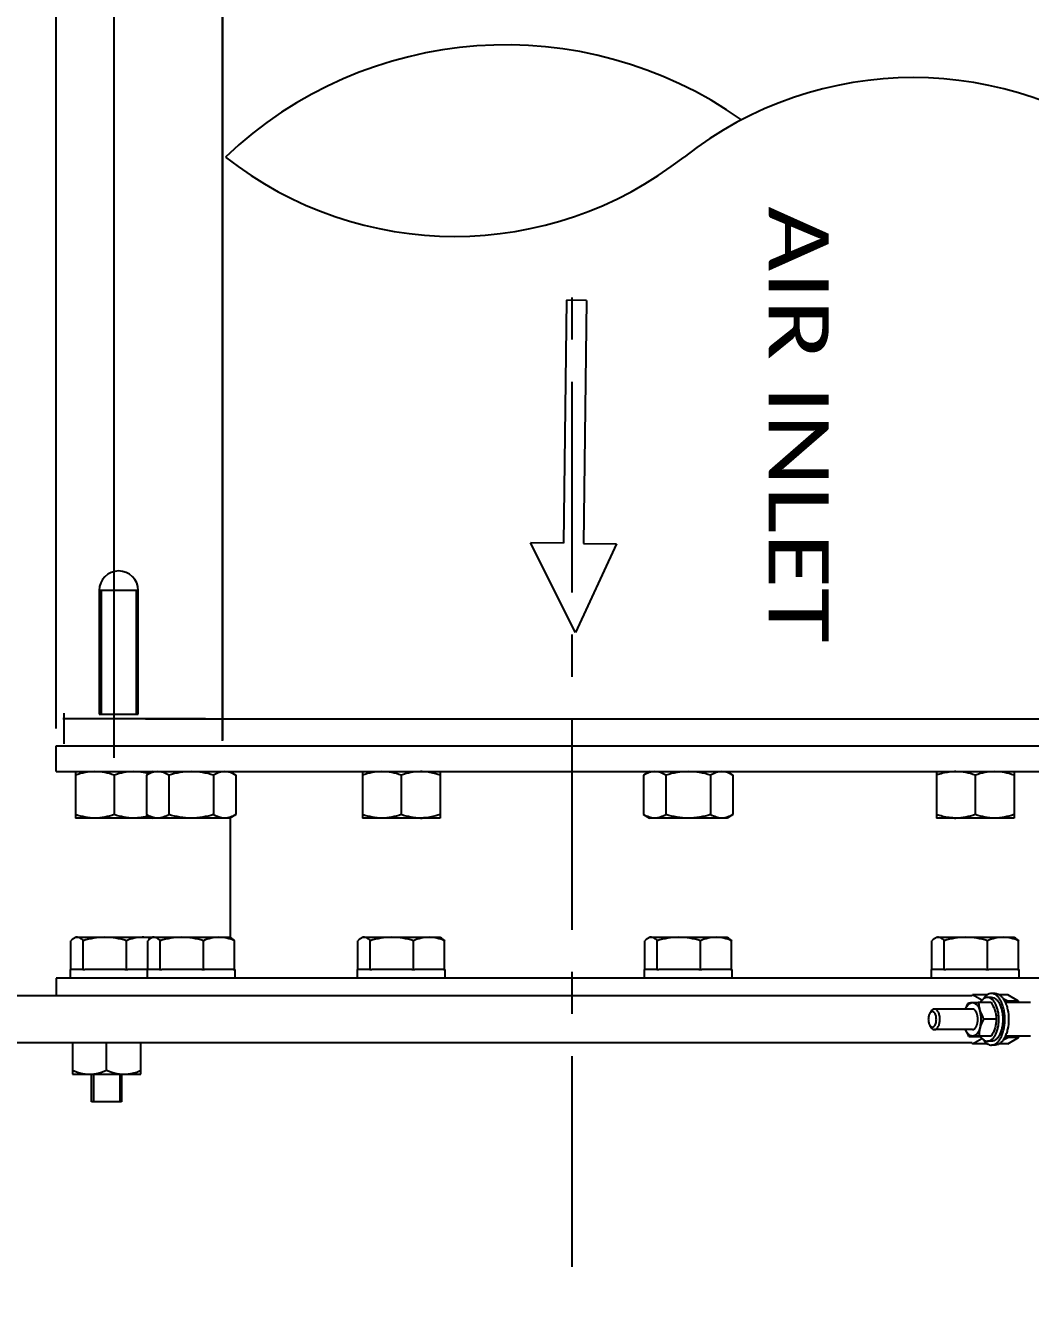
# Model space of a CAD drawing. Header units: millimetres. Extents: x 0 to 7169, y -1866 to 3918.
# Drawn here: x 525.2 to 914.8, y 1967.8 to 2461.6 of the extents above; entities that cross this region are included whole.
import ezdxf
from ezdxf.enums import TextEntityAlignment as Align

# ---------------------------------------------------------------- set-up
doc = ezdxf.new("R2010")
doc.units = ezdxf.units.MM
doc.header["$LTSCALE"] = 217.8
doc.header["$PDMODE"] = 3
doc.header["$PDSIZE"] = 8
doc.linetypes.add('CENTER', pattern=[0.6, 0.375, -0.075, 0.075, -0.075])
doc.layers.get('0').update_dxf_attribs({"linetype": 'CONTINUOUS'})
doc.layers.get('Defpoints').update_dxf_attribs({"linetype": 'CONTINUOUS'})
doc.layers.add('00_BUW_DATUM', color=7, linetype='CONTINUOUS')
doc.layers.add('02___PRT_ALL_AXES', color=7, linetype='CONTINUOUS')
doc.styles.get("Standard").update_dxf_attribs({"font": 'calibri.ttf'})
doc.dimstyles.new('DIMSTYLE_2', dxfattribs={"dimtxt": 33.333333, "dimasz": 23.333333, "dimexe": 1.5, "dimexo": 1, "dimgap": 1.25, "dimtad": 1, "dimdsep": 46, "dimtxsty": 'Standard', "dimblk": '_FILLED', "dimblk1": '_FILLED', "dimblk2": '_FILLED', "dimcen": 0.09, "dimazin": 2, "dimtp": 0.01, "dimtm": 0.01, "dimtfac": 1, "dimtofl": 0, "dimtmove": 0, "dimatfit": 3, "dimldrblk": '_FILLED', "dimfxl": 1, "dimtolj": 1, "dimarcsym": 0})
doc.dimstyles.new('DIMSTYLE_3', dxfattribs={"dimtxt": 33.333333, "dimasz": 23.333333, "dimexe": 1.5, "dimexo": 1, "dimgap": 1.25, "dimtad": 1, "dimdec": 0, "dimdsep": 46, "dimtxsty": 'Standard', "dimblk": '_FILLED', "dimblk1": '_FILLED', "dimblk2": '_FILLED', "dimcen": 0.09, "dimazin": 2, "dimtp": 0.01, "dimtm": 0.01, "dimtfac": 1, "dimtdec": 0, "dimtofl": 0, "dimtmove": 0, "dimatfit": 3, "dimldrblk": '_FILLED', "dimfxl": 1, "dimtolj": 1, "dimarcsym": 0})

# ---------------------------------------------------------------- blocks, each defined once
blk = doc.blocks.new('_FILLED')
at = {"color": 0, "linetype": 'ByBlock'}
blk.add_solid([(0, 0), (-1, 0.214), (-1, -0.214)], dxfattribs=at)
blk = doc.blocks.new('*D194')
at = {"color": 0, "linetype": 'Continuous', "lineweight": -2}
for p, q in [((738.4, 2182.37), (1086.03, 2182.37)), ((1084.53, 2159.04), (1084.53, 2104.58)), ((1084.51, 2081.24), (1083.03, 2081.24))]:
    blk.add_line(p, q, dxfattribs=at)
at = {"layer": 'Defpoints', "color": 0}
for p in [(737.4, 2182.37), (1084.53, 2081.24), (1085.51, 2081.24)]:
    blk.add_point(p, dxfattribs=at)
at = {"color": 0, "linetype": 'ByBlock', "lineweight": -2, "xscale": 23.3333333333, "yscale": 23.3333333333, "zscale": 23.3333333333}
for p, rotation in [((1084.53, 2182.37), 90), ((1084.53, 2081.24), 270)]:
    blk.add_blockref('_FILLED', p, dxfattribs=dict(at, rotation=rotation))
at = {"color": 0, "insert": (1038.83, 2095.07), "char_height": 33.3333, "attachment_point": 1, "rotation": 90, "line_spacing_factor": 0.9}
blk.add_mtext('\\A1;\\A1;100', dxfattribs=at)
blk = doc.blocks.new('*D200')
at = {"color": 0, "linetype": 'Continuous', "lineweight": -2}
for p, q in [((559.61, 2177.7), (559.61, 2587.14)), ((981.28, 2585.64), (582.95, 2585.64)), ((1004.61, 2179.04), (1004.61, 2587.14))]:
    blk.add_line(p, q, dxfattribs=at)
at = {"layer": 'Defpoints', "color": 0}
for p in [(559.61, 2585.64), (1004.61, 2178.04), (559.61, 2176.7)]:
    blk.add_point(p, dxfattribs=at)
at = {"color": 0, "linetype": 'ByBlock', "lineweight": -2, "xscale": 23.3333333333, "yscale": 23.3333333333, "zscale": 23.3333333333, "rotation": 180}
blk.add_blockref('_FILLED', (559.61, 2585.64), dxfattribs=at)
at = {"color": 0, "linetype": 'ByBlock', "lineweight": -2, "xscale": 23.3333333333, "yscale": 23.3333333333, "zscale": 23.3333333333}
blk.add_blockref('_FILLED', (1004.61, 2585.64), dxfattribs=at)
at = {"color": 0, "insert": (799.96, 2631.34), "char_height": 33.333, "attachment_point": 2, "line_spacing_factor": 0.9}
blk.add_mtext('\\A1;%%c445', dxfattribs=at)
blk = doc.blocks.new('*D202')
at = {"color": 0, "linetype": 'Continuous', "lineweight": -2}
for p, q in [((537.11, 2189.04), (537.11, 2676.05)), ((1003.78, 2674.55), (560.45, 2674.55)), ((1027.11, 2189.04), (1027.11, 2676.05))]:
    blk.add_line(p, q, dxfattribs=at)
at = {"layer": 'Defpoints', "color": 0}
for p in [(537.11, 2674.55), (537.11, 2188.04), (1027.11, 2188.04)]:
    blk.add_point(p, dxfattribs=at)
at = {"color": 0, "linetype": 'ByBlock', "lineweight": -2, "xscale": 23.3333333333, "yscale": 23.3333333333, "zscale": 23.3333333333, "rotation": 180}
blk.add_blockref('_FILLED', (537.11, 2674.55), dxfattribs=at)
at = {"color": 0, "linetype": 'ByBlock', "lineweight": -2, "xscale": 23.3333333333, "yscale": 23.3333333333, "zscale": 23.3333333333}
blk.add_blockref('_FILLED', (1027.11, 2674.55), dxfattribs=at)
at = {"color": 0, "insert": (795.05, 2720.25), "char_height": 33.333, "attachment_point": 2, "line_spacing_factor": 0.9}
blk.add_mtext('\\A1;%%c490', dxfattribs=at)
blk = doc.blocks.new('ARROW_4_BL0', base_point=(1881.99, 2048.48))
at = {"color": 7, "linetype": 'Continuous'}
for p, q in [((1911.91, 2052.37), (1912.07, 2065.14)), ((1912.07, 2065.14), (1946.4, 2049.29)), ((1817.68, 2053.5), (1817.58, 2045.71)), ((1817.68, 2053.5), (1911.91, 2052.37)), ((1946.4, 2049.29), (1911.67, 2031.81)), ((1817.58, 2045.71), (1911.82, 2044.58)), ((1911.82, 2044.58), (1911.67, 2031.81))]:
    blk.add_line(p, q, dxfattribs=at)

msp = doc.modelspace()

# ---------------------------------------------------------------- linework, layer by layer
at = {"color": 0, "linetype": 'Continuous'}
for p, q in [((601.644, 2184.618), (601.644, 2512.789)), ((601.527, 2184.256), (601.527, 2489.104)), ((568.904, 2242.574), (553.741, 2242.574)), ((553.741, 2242.574), (553.749, 2194.679)), ((554.621, 2194.679), (554.621, 2242.574)), ((568.075, 2242.574), (568.075, 2194.679)), ((568.912, 2194.679), (568.904, 2242.574)), ((539.634, 2192.961), (594.976, 2192.961)), ((540.144, 2183.191), (540.144, 2195.036)), ((553.749, 2194.679), (568.912, 2194.679)), ((571.749, 2192.795), (994.249, 2192.795)), ((547.367, 2095.673), (548.229, 2095.673)), ((563.692, 2095.673), (564.818, 2095.673)), ((577.176, 2095.673), (578.038, 2095.673)), ((593.502, 2095.673), (594.628, 2095.673)), ((605.75, 2095.673), (606.221, 2095.673)), ((658.617, 2095.673), (659.478, 2095.673)), ((674.943, 2095.673), (676.069, 2095.673)), ((687.191, 2095.673), (687.662, 2095.673)), ((769.867, 2095.673), (770.728, 2095.673)), ((786.193, 2095.673), (787.319, 2095.673)), ((798.441, 2095.673), (798.912, 2095.673)), ((881.117, 2095.673), (881.978, 2095.673)), ((897.443, 2095.673), (898.569, 2095.673)), ((909.691, 2095.673), (910.162, 2095.673)), ((892.272, 2085.883), (892.202, 2085.424)), ((895.91, 2083.756), (892.272, 2085.883)), ((898.059, 2085.883), (892.272, 2085.883)), ((899.628, 2084.873), (898.089, 2084.873)), ((901.082, 2086.373), (899.628, 2086.373)), ((905.956, 2085.883), (902.651, 2085.883)), ((910.17, 2083.42), (905.956, 2085.883)), ((875.765, 2078.76), (876.307, 2079.555)), ((892.273, 2080.373), (877.563, 2080.373)), ((910.17, 2083.42), (904.757, 2083.42)), ((914.766, 2082.873), (905.006, 2082.873)), ((875.765, 2073.986), (876.307, 2073.191)), ((892.273, 2072.373), (877.563, 2072.373)), ((892.272, 2066.863), (895.91, 2068.989)), ((910.17, 2069.326), (904.757, 2069.326)), ((914.766, 2069.873), (905.006, 2069.873)), ((905.956, 2066.863), (910.17, 2069.326)), ((543.36, 2067.322), (543.36, 2055.121)), ((556.638, 2056.653), (556.638, 2067.322)), ((569.917, 2055.121), (569.917, 2067.322)), ((892.202, 2067.322), (892.272, 2066.863)), ((898.059, 2066.863), (892.272, 2066.863)), ((899.628, 2067.873), (898.089, 2067.873)), ((901.082, 2066.373), (899.628, 2066.373)), ((905.956, 2066.863), (902.651, 2066.863)), ((543.36, 2055.121), (569.917, 2055.121)), ((550.814, 2044.35), (550.814, 2055.121)), ((551.52, 2055.118), (551.52, 2044.35)), ((561.734, 2055.121), (561.734, 2044.35)), ((562.463, 2055.121), (562.387, 2044.35)), ((562.387, 2044.35), (550.814, 2044.35))]:
    msp.add_line(p, q, dxfattribs=at)
for centre, radius, start, end in [((711.45, 2296.089), 157.932, 54.69697, 133.53396), ((869.376, 2297.574), 143.788, 51.80895, 128.19105), ((691.571, 2523.595), 143.788, 231.80895, 308.19105), ((561.323, 2242.574), 7.582, 0, 180), ((550.019, 2070.182), 15.061, 243.76316, 296.07332), ((563.328, 2070.485), 15.364, 244.18906, 295.39435)]:
    msp.add_arc(centre, radius, start, end, dxfattribs=at)
for points, knots in [([(898.089, 2084.873), (897.836, 2084.873), (897.31, 2084.783), (896.57, 2084.396), (895.885, 2083.78), (895.498, 2083.263), (895.315, 2082.976)], [0, 0, 0, 0, 0.2163887, 0.4485529, 0.7078813, 1, 1, 1, 1]), ([(899.628, 2086.373), (899.339, 2086.373), (898.738, 2086.273), (897.889, 2085.842), (897.101, 2085.155), (896.652, 2084.576), (896.438, 2084.254)], [0, 0, 0, 0, 0.2176294, 0.4503495, 0.7092371, 1, 1, 1, 1]), ([(898.089, 2067.873), (898.38, 2067.873), (898.996, 2067.996), (899.84, 2068.514), (900.6, 2069.323), (901.257, 2070.391), (901.795, 2071.68), (902.193, 2073.143), (902.438, 2074.727), (902.521, 2076.373), (902.438, 2078.019), (902.193, 2079.603), (901.795, 2081.066), (901.257, 2082.355), (900.6, 2083.423), (899.84, 2084.232), (898.996, 2084.75), (898.38, 2084.873), (898.089, 2084.873)], [0, 0, 0, 0, 0.0421539, 0.0882937, 0.1410156, 0.2012625, 0.2687146, 0.3421986, 0.4199837, 0.5000002, 0.5800166, 0.6578014, 0.7312851, 0.7987371, 0.858984, 0.9117059, 0.957846, 1, 1, 1, 1]), ([(899.628, 2066.373), (899.971, 2066.373), (900.695, 2066.518), (901.688, 2067.127), (902.582, 2068.079), (903.356, 2069.336), (903.988, 2070.852), (904.457, 2072.573), (904.746, 2074.437), (904.843, 2076.373), (904.746, 2078.309), (904.457, 2080.173), (903.988, 2081.894), (903.356, 2083.41), (902.582, 2084.667), (901.688, 2085.619), (900.695, 2086.228), (899.971, 2086.373), (899.628, 2086.373)], [0, 0, 0, 0, 0.0421539, 0.0882937, 0.1410156, 0.2012625, 0.2687146, 0.3421986, 0.4199837, 0.5000002, 0.5800166, 0.6578014, 0.7312851, 0.7987371, 0.858984, 0.9117059, 0.957846, 1, 1, 1, 1]), ([(899.628, 2084.873), (899.92, 2084.873), (900.535, 2084.75), (901.379, 2084.232), (902.139, 2083.423), (902.797, 2082.355), (903.334, 2081.066), (903.877, 2079.07), (904.033, 2077.463), (904.033, 2076.373)], [0, 0, 0, 0, 0.0843441, 0.1766642, 0.2821541, 0.4026997, 0.5376629, 0.6846942, 1, 1, 1, 1]), ([(901.082, 2086.373), (901.425, 2086.373), (902.149, 2086.228), (903.142, 2085.619), (904.036, 2084.667), (904.81, 2083.41), (905.442, 2081.894), (906.081, 2079.546), (906.264, 2077.655), (906.264, 2076.373)], [0, 0, 0, 0, 0.0843441, 0.1766642, 0.2821541, 0.4026997, 0.5376629, 0.6846942, 1, 1, 1, 1]), ([(878.262, 2076.346), (878.264, 2076.882), (878.167, 2077.662), (877.799, 2078.562), (877.451, 2079.051), (877.027, 2079.353), (876.356, 2079.419), (875.952, 2079.034), (875.765, 2078.759)], [0, 0, 0, 0, 0.3335963, 0.4788397, 0.6016822, 0.7030066, 0.7929103, 1, 1, 1, 1]), ([(877.563, 2080.373), (877.331, 2080.373), (876.814, 2080.188), (876.466, 2079.789), (876.307, 2079.555)], [0, 0, 0, 0, 0.4501157, 1, 1, 1, 1]), ([(879.635, 2076.337), (879.638, 2076.854), (879.546, 2077.834), (879.186, 2078.969), (878.75, 2079.683), (878.391, 2080.068), (877.992, 2080.314), (877.701, 2080.373), (877.563, 2080.373)], [0, 0, 0, 0, 0.3153295, 0.5970882, 0.7178112, 0.8234035, 0.915729, 1, 1, 1, 1]), ([(894.345, 2076.475), (894.341, 2076.539), (894.332, 2076.665), (894.318, 2076.856), (894.307, 2077.014), (894.299, 2077.125), (894.295, 2077.189), (894.291, 2077.236), (894.288, 2077.276), (894.286, 2077.308), (894.285, 2077.327), (894.284, 2077.343), (894.281, 2077.358), (894.276, 2077.385), (894.266, 2077.437), (894.251, 2077.512), (894.228, 2077.632), (894.205, 2077.752), (894.182, 2077.872), (894.168, 2077.947), (894.156, 2078.007), (894.148, 2078.052), (894.139, 2078.097), (894.132, 2078.131), (894.128, 2078.153), (894.125, 2078.169), (894.119, 2078.185), (894.113, 2078.205), (894.104, 2078.232), (894.092, 2078.266), (894.074, 2078.319), (894.052, 2078.387), (894.016, 2078.494), (893.98, 2078.601), (893.944, 2078.709), (893.921, 2078.776), (893.903, 2078.83), (893.892, 2078.863), (893.884, 2078.887), (893.88, 2078.898), (893.878, 2078.905), (893.874, 2078.911), (893.871, 2078.918), (893.865, 2078.929), (893.855, 2078.949), (893.84, 2078.977), (893.816, 2079.021), (893.786, 2079.077), (893.751, 2079.145), (893.715, 2079.212), (893.68, 2079.279), (893.644, 2079.346), (893.615, 2079.402), (893.591, 2079.447), (893.576, 2079.475), (893.566, 2079.495), (893.56, 2079.506), (893.556, 2079.513), (893.553, 2079.519), (893.55, 2079.523), (893.544, 2079.53), (893.531, 2079.545), (893.513, 2079.567), (893.492, 2079.592), (893.47, 2079.618), (893.441, 2079.652), (893.391, 2079.712), (893.334, 2079.781), (893.277, 2079.849), (893.241, 2079.892), (893.212, 2079.926), (893.194, 2079.947), (893.18, 2079.964), (893.169, 2079.977), (893.16, 2079.989), (893.152, 2079.993), (893.145, 2079.999), (893.135, 2080.005), (893.119, 2080.015), (893.099, 2080.028), (893.076, 2080.044), (893.045, 2080.065), (893.005, 2080.091), (892.958, 2080.122), (892.911, 2080.154), (892.864, 2080.185), (892.825, 2080.211), (892.794, 2080.232), (892.77, 2080.248), (892.753, 2080.259), (892.741, 2080.267), (892.735, 2080.271), (892.73, 2080.275), (892.726, 2080.275), (892.722, 2080.276), (892.717, 2080.277), (892.708, 2080.279), (892.694, 2080.282), (892.673, 2080.287), (892.648, 2080.292), (892.614, 2080.299), (892.573, 2080.308), (892.523, 2080.319), (892.456, 2080.334), (892.373, 2080.351), (892.306, 2080.366), (892.273, 2080.373)], [0, 0, 0, 0, 0.03125, 0.0625, 0.09375, 0.109375, 0.1171875, 0.125, 0.1328125, 0.1367188, 0.140625, 0.1425781, 0.1445312, 0.1484375, 0.15625, 0.171875, 0.1875, 0.21875, 0.234375, 0.25, 0.2578125, 0.265625, 0.2734375, 0.28125, 0.2832031, 0.2851562, 0.2890625, 0.2929688, 0.296875, 0.3046875, 0.3125, 0.328125, 0.34375, 0.375, 0.390625, 0.40625, 0.4140625, 0.421875, 0.4257812, 0.4277344, 0.4287109, 0.4296875, 0.4316406, 0.4335938, 0.4375, 0.4453125, 0.453125, 0.46875, 0.484375, 0.5, 0.515625, 0.53125, 0.546875, 0.5546875, 0.5625, 0.5664062, 0.5683594, 0.5703125, 0.5712891, 0.5722656, 0.5742188, 0.578125, 0.5859375, 0.59375, 0.6015625, 0.609375, 0.625, 0.65625, 0.671875, 0.6875, 0.6953125, 0.703125, 0.7070312, 0.7109375, 0.7148438, 0.7167969, 0.71875, 0.7226562, 0.7265625, 0.734375, 0.7421875, 0.75, 0.765625, 0.78125, 0.796875, 0.8125, 0.828125, 0.8359375, 0.84375, 0.8515625, 0.8535156, 0.8554688, 0.8574219, 0.8583984, 0.859375, 0.8613281, 0.8632812, 0.8671875, 0.875, 0.8828125, 0.890625, 0.90625, 0.921875, 0.9375, 0.96875, 1, 1, 1, 1]), ([(910.407, 2082.868), (910.385, 2082.911), (910.297, 2083.091), (910.221, 2083.277), (910.17, 2083.42)], [0, 0, 0, 0, 0.2423313, 1, 1, 1, 1]), ([(875.153, 2076.4), (875.151, 2075.948), (875.241, 2075.108), (875.548, 2074.306), (875.765, 2073.987)], [0, 0, 0, 0, 0.538992, 1, 1, 1, 1]), ([(875.765, 2078.759), (875.552, 2078.446), (875.249, 2077.664), (875.155, 2076.842), (875.153, 2076.4)], [0, 0, 0, 0, 0.4610036, 1, 1, 1, 1]), ([(875.765, 2073.987), (875.951, 2073.713), (876.35, 2073.332), (877.016, 2073.389), (877.438, 2073.682), (877.786, 2074.161), (878.157, 2075.046), (878.259, 2075.816), (878.262, 2076.346)], [0, 0, 0, 0, 0.2080486, 0.2981599, 0.3992767, 0.5216479, 0.6664145, 1, 1, 1, 1]), ([(877.563, 2072.373), (877.699, 2072.373), (877.987, 2072.43), (878.382, 2072.671), (878.738, 2073.048), (879.172, 2073.747), (879.535, 2074.863), (879.633, 2075.828), (879.635, 2076.337)], [0, 0, 0, 0, 0.0845196, 0.1769544, 0.2824744, 0.4029894, 0.6843222, 1, 1, 1, 1]), ([(892.273, 2072.373), (892.307, 2072.38), (892.358, 2072.389), (892.427, 2072.403), (892.478, 2072.412), (892.529, 2072.422), (892.572, 2072.431), (892.606, 2072.437), (892.627, 2072.441), (892.644, 2072.444), (892.657, 2072.447), (892.668, 2072.449), (892.675, 2072.45), (892.679, 2072.451), (892.683, 2072.452), (892.686, 2072.454), (892.69, 2072.456), (892.697, 2072.46), (892.707, 2072.466), (892.72, 2072.474), (892.736, 2072.484), (892.756, 2072.496), (892.789, 2072.515), (892.83, 2072.54), (892.879, 2072.569), (892.929, 2072.598), (892.97, 2072.622), (893.002, 2072.642), (893.023, 2072.654), (893.039, 2072.664), (893.052, 2072.671), (893.062, 2072.677), (893.069, 2072.681), (893.073, 2072.684), (893.076, 2072.685), (893.079, 2072.689), (893.083, 2072.692), (893.089, 2072.699), (893.099, 2072.709), (893.11, 2072.721), (893.125, 2072.737), (893.144, 2072.757), (893.174, 2072.788), (893.212, 2072.828), (893.257, 2072.875), (893.302, 2072.922), (893.34, 2072.962), (893.37, 2072.994), (893.389, 2073.013), (893.404, 2073.029), (893.415, 2073.041), (893.425, 2073.051), (893.431, 2073.058), (893.435, 2073.062), (893.438, 2073.064), (893.44, 2073.069), (893.444, 2073.074), (893.45, 2073.083), (893.458, 2073.097), (893.468, 2073.112), (893.481, 2073.134), (893.497, 2073.16), (893.524, 2073.203), (893.556, 2073.256), (893.596, 2073.319), (893.635, 2073.383), (893.668, 2073.436), (893.695, 2073.479), (893.714, 2073.511), (893.731, 2073.537), (893.742, 2073.556), (893.749, 2073.566), (893.754, 2073.574), (893.758, 2073.584), (893.763, 2073.597), (893.773, 2073.62), (893.786, 2073.652), (893.802, 2073.691), (893.824, 2073.742), (893.85, 2073.807), (893.883, 2073.884), (893.915, 2073.962), (893.942, 2074.026), (893.963, 2074.078), (893.979, 2074.117), (893.993, 2074.149), (894.002, 2074.172), (894.007, 2074.185), (894.012, 2074.194), (894.014, 2074.206), (894.018, 2074.22), (894.025, 2074.246), (894.035, 2074.283), (894.047, 2074.327), (894.062, 2074.386), (894.082, 2074.459), (894.106, 2074.547), (894.129, 2074.636), (894.149, 2074.709), (894.165, 2074.768), (894.177, 2074.812), (894.186, 2074.849), (894.193, 2074.875), (894.197, 2074.89), (894.201, 2074.9), (894.202, 2074.913), (894.204, 2074.929), (894.208, 2074.957), (894.214, 2074.998), (894.222, 2075.046), (894.231, 2075.111), (894.243, 2075.192), (894.257, 2075.289), (894.271, 2075.387), (894.283, 2075.468), (894.293, 2075.533), (894.3, 2075.581), (894.306, 2075.622), (894.31, 2075.65), (894.312, 2075.666), (894.315, 2075.678), (894.315, 2075.691), (894.315, 2075.707), (894.316, 2075.736), (894.318, 2075.778), (894.32, 2075.828), (894.323, 2075.894), (894.326, 2075.977), (894.331, 2076.11), (894.337, 2076.276), (894.343, 2076.409), (894.345, 2076.475)], [0, 0, 0, 0, 0.03125, 0.046875, 0.0625, 0.078125, 0.09375, 0.1015625, 0.109375, 0.1132812, 0.1171875, 0.1210938, 0.1230469, 0.1240234, 0.125, 0.1259766, 0.1269531, 0.1289062, 0.1328125, 0.1367188, 0.140625, 0.1484375, 0.15625, 0.171875, 0.1875, 0.203125, 0.21875, 0.2265625, 0.234375, 0.2382812, 0.2421875, 0.2460938, 0.2480469, 0.2490234, 0.25, 0.2509766, 0.2519531, 0.2539062, 0.2578125, 0.2617188, 0.265625, 0.2734375, 0.28125, 0.296875, 0.3125, 0.328125, 0.34375, 0.3515625, 0.359375, 0.3632812, 0.3671875, 0.3710938, 0.3730469, 0.3740234, 0.375, 0.3759766, 0.3769531, 0.3789062, 0.3828125, 0.3867188, 0.390625, 0.3984375, 0.40625, 0.421875, 0.4375, 0.453125, 0.46875, 0.4765625, 0.484375, 0.4921875, 0.4960938, 0.4980469, 0.5, 0.5019531, 0.5039062, 0.5078125, 0.515625, 0.5234375, 0.53125, 0.546875, 0.5625, 0.578125, 0.59375, 0.6015625, 0.609375, 0.6171875, 0.6210938, 0.6230469, 0.625, 0.6269531, 0.6289062, 0.6328125, 0.640625, 0.6484375, 0.65625, 0.671875, 0.6875, 0.703125, 0.71875, 0.7265625, 0.734375, 0.7421875, 0.7460938, 0.7480469, 0.75, 0.7519531, 0.7539062, 0.7578125, 0.765625, 0.7734375, 0.78125, 0.796875, 0.8125, 0.828125, 0.84375, 0.8515625, 0.859375, 0.8671875, 0.8710938, 0.8730469, 0.875, 0.8769531, 0.8789062, 0.8828125, 0.890625, 0.8984375, 0.90625, 0.921875, 0.9375, 0.96875, 1, 1, 1, 1]), ([(904.033, 2076.373), (904.033, 2075.283), (903.877, 2073.676), (903.334, 2071.68), (902.797, 2070.391), (902.139, 2069.323), (901.379, 2068.514), (900.535, 2067.996), (899.92, 2067.873), (899.628, 2067.873)], [0, 0, 0, 0, 0.3153058, 0.4623371, 0.5973003, 0.7178459, 0.8233358, 0.9156559, 1, 1, 1, 1]), ([(906.264, 2076.373), (906.264, 2075.091), (906.081, 2073.2), (905.442, 2070.852), (904.81, 2069.336), (904.036, 2068.079), (903.142, 2067.127), (902.149, 2066.518), (901.425, 2066.373), (901.082, 2066.373)], [0, 0, 0, 0, 0.3153058, 0.4623371, 0.5973003, 0.7178459, 0.8233358, 0.9156559, 1, 1, 1, 1]), ([(876.307, 2073.191), (876.466, 2072.957), (876.814, 2072.558), (877.331, 2072.373), (877.563, 2072.373)], [0, 0, 0, 0, 0.5498858, 1, 1, 1, 1]), ([(895.315, 2069.77), (895.498, 2069.483), (895.885, 2068.965), (896.57, 2068.35), (897.31, 2067.963), (897.836, 2067.873), (898.089, 2067.873)], [0, 0, 0, 0, 0.2921187, 0.5514472, 0.7836113, 1, 1, 1, 1]), ([(910.17, 2069.326), (910.187, 2069.375), (910.258, 2069.562), (910.34, 2069.745), (910.407, 2069.878)], [0, 0, 0, 0, 0.2575174, 1, 1, 1, 1]), ([(896.438, 2068.492), (896.652, 2068.17), (897.101, 2067.591), (897.889, 2066.904), (898.738, 2066.473), (899.339, 2066.373), (899.628, 2066.373)], [0, 0, 0, 0, 0.290763, 0.5496507, 0.7823707, 1, 1, 1, 1])]:
    msp.add_open_spline(points, degree=3, knots=knots, dxfattribs=at)
at = {"layer": '00_BUW_DATUM', "color": 0, "linetype": 'Continuous'}
for p, q in [((544.614, 2172.373), (544.614, 2154.373)), ((559.614, 2171.033), (559.614, 2155.713)), ((574.424, 2172.373), (572.103, 2171.033)), ((572.103, 2171.033), (572.103, 2155.713)), ((580.764, 2171.033), (580.764, 2155.713)), ((598.084, 2171.033), (598.084, 2155.713)), ((604.424, 2172.373), (606.744, 2171.033)), ((606.744, 2171.033), (606.744, 2155.713)), ((655.864, 2172.373), (655.864, 2154.373)), ((670.864, 2171.033), (670.864, 2155.713)), ((685.864, 2172.373), (685.864, 2154.373)), ((767.114, 2172.373), (764.794, 2171.033)), ((764.794, 2171.033), (764.794, 2155.713)), ((773.454, 2171.033), (773.454, 2155.713)), ((790.775, 2171.033), (790.775, 2155.713)), ((797.114, 2172.373), (799.435, 2171.033)), ((799.435, 2171.033), (799.435, 2155.713)), ((878.364, 2172.373), (878.364, 2154.373)), ((893.364, 2171.033), (893.364, 2155.713)), ((908.364, 2172.373), (908.364, 2154.373)), ((604.424, 2154.373), (544.614, 2154.373)), ((572.103, 2155.713), (574.424, 2154.373)), ((606.744, 2155.713), (604.424, 2154.373)), ((685.864, 2154.373), (655.864, 2154.373)), ((764.794, 2155.713), (767.114, 2154.373)), ((797.114, 2154.373), (767.114, 2154.373)), ((799.435, 2155.713), (797.114, 2154.373)), ((908.364, 2154.373), (878.364, 2154.373)), ((542.817, 2095.673), (542.817, 2106.833)), ((544.614, 2108.173), (544.019, 2107.829)), ((544.614, 2108.173), (604.424, 2108.173)), ((547.558, 2095.673), (547.558, 2106.833)), ((564.355, 2095.673), (564.355, 2106.833)), ((572.626, 2095.673), (572.626, 2106.833)), ((574.424, 2108.173), (573.828, 2107.829)), ((577.367, 2095.673), (577.367, 2106.833)), ((594.165, 2095.673), (594.165, 2106.833)), ((604.424, 2108.173), (605.019, 2107.829)), ((606.221, 2095.673), (606.221, 2106.833)), ((654.067, 2095.673), (654.067, 2106.833)), ((655.864, 2108.173), (655.269, 2107.829)), ((655.864, 2108.173), (685.864, 2108.173)), ((658.808, 2095.673), (658.808, 2106.833)), ((675.605, 2095.673), (675.605, 2106.833)), ((685.864, 2108.173), (686.46, 2107.829)), ((687.662, 2095.673), (687.662, 2106.833)), ((765.317, 2095.673), (765.317, 2106.833)), ((767.114, 2108.173), (766.519, 2107.829)), ((767.114, 2108.173), (797.114, 2108.173)), ((770.058, 2095.673), (770.058, 2106.833)), ((786.855, 2095.673), (786.855, 2106.833)), ((797.114, 2108.173), (797.71, 2107.829)), ((798.912, 2095.673), (798.912, 2106.833)), ((876.567, 2095.673), (876.567, 2106.833)), ((878.364, 2108.173), (877.769, 2107.829)), ((878.364, 2108.173), (908.364, 2108.173)), ((881.308, 2095.673), (881.308, 2106.833)), ((898.105, 2095.673), (898.105, 2106.833)), ((908.364, 2108.173), (908.96, 2107.829)), ((910.162, 2095.673), (910.162, 2106.833)), ((547.367, 2095.673), (542.614, 2095.673)), ((542.614, 2092.373), (542.614, 2095.673)), ((563.692, 2095.673), (548.229, 2095.673)), ((577.176, 2095.673), (564.818, 2095.673)), ((572.424, 2092.373), (572.424, 2095.673)), ((593.502, 2095.673), (578.038, 2095.673)), ((605.75, 2095.673), (594.628, 2095.673)), ((606.424, 2095.673), (606.221, 2095.673)), ((606.424, 2092.373), (606.424, 2095.673)), ((658.617, 2095.673), (653.864, 2095.673)), ((653.864, 2092.373), (653.864, 2095.673)), ((674.943, 2095.673), (659.478, 2095.673)), ((687.191, 2095.673), (676.069, 2095.673)), ((687.864, 2095.673), (687.662, 2095.673)), ((687.864, 2092.373), (687.864, 2095.673)), ((769.867, 2095.673), (765.114, 2095.673)), ((765.114, 2092.373), (765.114, 2095.673)), ((786.193, 2095.673), (770.728, 2095.673)), ((798.441, 2095.673), (787.319, 2095.673)), ((799.114, 2095.673), (798.912, 2095.673)), ((799.114, 2092.373), (799.114, 2095.673)), ((881.117, 2095.673), (876.364, 2095.673)), ((876.364, 2092.373), (876.364, 2095.673)), ((897.443, 2095.673), (881.978, 2095.673)), ((909.691, 2095.673), (898.569, 2095.673)), ((910.364, 2095.673), (910.162, 2095.673)), ((910.364, 2092.373), (910.364, 2095.673)), ((894.628, 2082.967), (899.45, 2082.967)), ((896.658, 2076.565), (901.48, 2076.565)), ((890.911, 2069.779), (895.734, 2069.779)), ((894.8, 2069.971), (899.622, 2069.971))]:
    msp.add_line(p, q, dxfattribs=at)
for centre, start, end in [((678.362, 2152.759), 86.60557, 89.99326), ((885.867, 2152.759), 90.00674, 93.39443), ((678.362, 2173.987), 270.00674, 273.39443), ((885.867, 2173.987), 266.60557, 269.99326)]:
    msp.add_arc(centre, 19.614, start, end, dxfattribs=at)
for points, knots in [([(552.114, 2172.373), (550.845, 2172.373), (548.293, 2172.115), (545.828, 2171.438), (544.614, 2171.033)], [0, 0, 0, 0, 0.4981271, 1, 1, 1, 1]), ([(559.614, 2171.033), (558.401, 2171.438), (555.936, 2172.115), (553.384, 2172.373), (552.114, 2172.373)], [0, 0, 0, 0, 0.5018729, 1, 1, 1, 1]), ([(567.114, 2172.373), (565.845, 2172.373), (563.293, 2172.115), (560.828, 2171.438), (559.614, 2171.033)], [0, 0, 0, 0, 0.4981271, 1, 1, 1, 1]), ([(572.968, 2171.534), (572.013, 2171.796), (570.078, 2172.22), (568.1, 2172.373), (567.114, 2172.373)], [0, 0, 0, 0, 0.5012291, 1, 1, 1, 1]), ([(576.433, 2172.373), (575.694, 2172.373), (574.164, 2172.096), (572.783, 2171.426), (572.103, 2171.033)], [0, 0, 0, 0, 0.4850689, 1, 1, 1, 1]), ([(580.764, 2171.033), (580.084, 2171.426), (578.702, 2172.096), (577.173, 2172.373), (576.433, 2172.373)], [0, 0, 0, 0, 0.5149311, 1, 1, 1, 1]), ([(589.424, 2172.373), (587.96, 2172.373), (585.027, 2172.117), (582.171, 2171.439), (580.764, 2171.033)], [0, 0, 0, 0, 0.4998957, 1, 1, 1, 1]), ([(598.084, 2171.033), (596.677, 2171.439), (593.82, 2172.117), (590.888, 2172.373), (589.424, 2172.373)], [0, 0, 0, 0, 0.5001043, 1, 1, 1, 1]), ([(602.414, 2172.373), (601.675, 2172.373), (600.145, 2172.096), (598.764, 2171.426), (598.084, 2171.033)], [0, 0, 0, 0, 0.4850689, 1, 1, 1, 1]), ([(606.744, 2171.033), (606.065, 2171.426), (604.683, 2172.096), (603.154, 2172.373), (602.414, 2172.373)], [0, 0, 0, 0, 0.5149311, 1, 1, 1, 1]), ([(663.364, 2172.373), (662.095, 2172.373), (659.543, 2172.115), (657.078, 2171.438), (655.864, 2171.033)], [0, 0, 0, 0, 0.4981271, 1, 1, 1, 1]), ([(670.864, 2171.033), (669.651, 2171.438), (667.186, 2172.115), (664.634, 2172.373), (663.364, 2172.373)], [0, 0, 0, 0, 0.5018729, 1, 1, 1, 1]), ([(678.364, 2172.373), (677.095, 2172.373), (674.543, 2172.115), (672.078, 2171.438), (670.864, 2171.033)], [0, 0, 0, 0, 0.4981271, 1, 1, 1, 1]), ([(685.864, 2171.033), (685.349, 2171.205), (683.284, 2171.841), (681.138, 2172.243), (679.523, 2172.339)], [0, 0, 0, 0, 0.2515886, 1, 1, 1, 1]), ([(769.124, 2172.373), (768.385, 2172.373), (766.855, 2172.096), (765.474, 2171.426), (764.794, 2171.033)], [0, 0, 0, 0, 0.4850689, 1, 1, 1, 1]), ([(773.454, 2171.033), (772.774, 2171.426), (771.393, 2172.096), (769.863, 2172.373), (769.124, 2172.373)], [0, 0, 0, 0, 0.5149311, 1, 1, 1, 1]), ([(782.114, 2172.373), (780.65, 2172.373), (777.718, 2172.117), (774.861, 2171.439), (773.454, 2171.033)], [0, 0, 0, 0, 0.4998957, 1, 1, 1, 1]), ([(790.775, 2171.033), (789.368, 2171.439), (786.511, 2172.117), (783.578, 2172.373), (782.114, 2172.373)], [0, 0, 0, 0, 0.5001043, 1, 1, 1, 1]), ([(795.105, 2172.373), (794.365, 2172.373), (792.836, 2172.096), (791.454, 2171.426), (790.775, 2171.033)], [0, 0, 0, 0, 0.4850689, 1, 1, 1, 1]), ([(799.435, 2171.033), (798.755, 2171.426), (797.374, 2172.096), (795.844, 2172.373), (795.105, 2172.373)], [0, 0, 0, 0, 0.5149311, 1, 1, 1, 1]), ([(884.705, 2172.339), (884.168, 2172.307), (882.015, 2172.091), (879.904, 2171.547), (878.364, 2171.033)], [0, 0, 0, 0, 0.249105, 1, 1, 1, 1]), ([(893.364, 2171.033), (892.151, 2171.438), (889.686, 2172.115), (887.134, 2172.373), (885.864, 2172.373)], [0, 0, 0, 0, 0.5018729, 1, 1, 1, 1]), ([(900.864, 2172.373), (899.595, 2172.373), (897.043, 2172.115), (894.578, 2171.438), (893.364, 2171.033)], [0, 0, 0, 0, 0.4981271, 1, 1, 1, 1]), ([(908.364, 2171.033), (907.151, 2171.438), (904.686, 2172.115), (902.134, 2172.373), (900.864, 2172.373)], [0, 0, 0, 0, 0.5018729, 1, 1, 1, 1]), ([(552.114, 2154.373), (550.845, 2154.373), (548.293, 2154.631), (545.828, 2155.308), (544.614, 2155.713)], [0, 0, 0, 0, 0.4981271, 1, 1, 1, 1]), ([(559.614, 2155.713), (558.401, 2155.308), (555.936, 2154.631), (553.384, 2154.373), (552.114, 2154.373)], [0, 0, 0, 0, 0.5018729, 1, 1, 1, 1]), ([(567.114, 2154.373), (565.845, 2154.373), (563.293, 2154.631), (560.828, 2155.308), (559.614, 2155.713)], [0, 0, 0, 0, 0.4981271, 1, 1, 1, 1]), ([(572.968, 2155.212), (572.013, 2154.95), (570.078, 2154.526), (568.1, 2154.373), (567.114, 2154.373)], [0, 0, 0, 0, 0.5012291, 1, 1, 1, 1]), ([(576.433, 2154.373), (575.694, 2154.373), (574.164, 2154.65), (572.783, 2155.32), (572.103, 2155.713)], [0, 0, 0, 0, 0.4850689, 1, 1, 1, 1]), ([(580.764, 2155.713), (580.084, 2155.32), (578.702, 2154.65), (577.173, 2154.373), (576.433, 2154.373)], [0, 0, 0, 0, 0.5149311, 1, 1, 1, 1]), ([(589.424, 2154.373), (587.96, 2154.373), (585.027, 2154.629), (582.171, 2155.307), (580.764, 2155.713)], [0, 0, 0, 0, 0.4998957, 1, 1, 1, 1]), ([(598.084, 2155.713), (596.677, 2155.307), (593.82, 2154.629), (590.888, 2154.373), (589.424, 2154.373)], [0, 0, 0, 0, 0.5001043, 1, 1, 1, 1]), ([(602.414, 2154.373), (601.675, 2154.373), (600.145, 2154.65), (598.764, 2155.32), (598.084, 2155.713)], [0, 0, 0, 0, 0.4850689, 1, 1, 1, 1]), ([(606.744, 2155.713), (606.065, 2155.32), (604.683, 2154.65), (603.154, 2154.373), (602.414, 2154.373)], [0, 0, 0, 0, 0.5149311, 1, 1, 1, 1]), ([(663.364, 2154.373), (662.095, 2154.373), (659.543, 2154.631), (657.078, 2155.308), (655.864, 2155.713)], [0, 0, 0, 0, 0.4981271, 1, 1, 1, 1]), ([(670.864, 2155.713), (669.651, 2155.308), (667.186, 2154.631), (664.634, 2154.373), (663.364, 2154.373)], [0, 0, 0, 0, 0.5018729, 1, 1, 1, 1]), ([(678.364, 2154.373), (677.095, 2154.373), (674.543, 2154.631), (672.078, 2155.308), (670.864, 2155.713)], [0, 0, 0, 0, 0.4981271, 1, 1, 1, 1]), ([(685.864, 2155.713), (685.349, 2155.541), (683.284, 2154.904), (681.138, 2154.503), (679.523, 2154.407)], [0, 0, 0, 0, 0.2515886, 1, 1, 1, 1]), ([(769.124, 2154.373), (768.385, 2154.373), (766.855, 2154.65), (765.474, 2155.32), (764.794, 2155.713)], [0, 0, 0, 0, 0.4850689, 1, 1, 1, 1]), ([(773.454, 2155.713), (772.774, 2155.32), (771.393, 2154.65), (769.863, 2154.373), (769.124, 2154.373)], [0, 0, 0, 0, 0.5149311, 1, 1, 1, 1]), ([(782.114, 2154.373), (780.65, 2154.373), (777.718, 2154.629), (774.861, 2155.307), (773.454, 2155.713)], [0, 0, 0, 0, 0.4998957, 1, 1, 1, 1]), ([(790.775, 2155.713), (789.368, 2155.307), (786.511, 2154.629), (783.578, 2154.373), (782.114, 2154.373)], [0, 0, 0, 0, 0.5001043, 1, 1, 1, 1]), ([(795.105, 2154.373), (794.365, 2154.373), (792.836, 2154.65), (791.454, 2155.32), (790.775, 2155.713)], [0, 0, 0, 0, 0.4850689, 1, 1, 1, 1]), ([(799.435, 2155.713), (798.755, 2155.32), (797.374, 2154.65), (795.844, 2154.373), (795.105, 2154.373)], [0, 0, 0, 0, 0.5149311, 1, 1, 1, 1]), ([(884.705, 2154.407), (884.168, 2154.439), (882.015, 2154.655), (879.904, 2155.199), (878.364, 2155.713)], [0, 0, 0, 0, 0.249105, 1, 1, 1, 1]), ([(893.364, 2155.713), (892.151, 2155.308), (889.686, 2154.631), (887.134, 2154.373), (885.864, 2154.373)], [0, 0, 0, 0, 0.5018729, 1, 1, 1, 1]), ([(900.864, 2154.373), (899.595, 2154.373), (897.043, 2154.631), (894.578, 2155.308), (893.364, 2155.713)], [0, 0, 0, 0, 0.4981271, 1, 1, 1, 1]), ([(908.364, 2155.713), (907.151, 2155.308), (904.686, 2154.631), (902.134, 2154.373), (900.864, 2154.373)], [0, 0, 0, 0, 0.5018729, 1, 1, 1, 1]), ([(544.019, 2107.829), (543.915, 2107.769), (543.477, 2107.484), (543.093, 2107.124), (542.817, 2106.833)], [0, 0, 0, 0, 0.2310069, 1, 1, 1, 1]), ([(545.187, 2108.173), (545.089, 2108.173), (544.68, 2108.142), (544.288, 2107.985), (544.019, 2107.829)], [0, 0, 0, 0, 0.2397778, 1, 1, 1, 1]), ([(547.558, 2106.833), (547.374, 2107.028), (547.006, 2107.383), (546.418, 2107.819), (545.813, 2108.104), (545.39, 2108.173), (545.187, 2108.173)], [0, 0, 0, 0, 0.2876594, 0.5479439, 0.7823335, 1, 1, 1, 1]), ([(555.957, 2108.173), (554.537, 2108.173), (551.69, 2107.917), (548.921, 2107.239), (547.558, 2106.833)], [0, 0, 0, 0, 0.4995577, 1, 1, 1, 1]), ([(564.355, 2106.833), (562.992, 2107.239), (560.224, 2107.917), (557.377, 2108.173), (555.957, 2108.173)], [0, 0, 0, 0, 0.5004423, 1, 1, 1, 1]), ([(570.384, 2108.173), (569.361, 2108.173), (567.287, 2107.91), (565.322, 2107.234), (564.355, 2106.833)], [0, 0, 0, 0, 0.4943637, 1, 1, 1, 1]), ([(573.689, 2107.749), (573.418, 2107.817), (572.332, 2108.059), (571.216, 2108.173), (570.384, 2108.173)], [0, 0, 0, 0, 0.251959, 1, 1, 1, 1]), ([(573.828, 2107.829), (573.724, 2107.769), (573.286, 2107.484), (572.902, 2107.124), (572.626, 2106.833)], [0, 0, 0, 0, 0.2310069, 1, 1, 1, 1]), ([(574.997, 2108.173), (574.899, 2108.173), (574.489, 2108.142), (574.097, 2107.985), (573.828, 2107.829)], [0, 0, 0, 0, 0.2397778, 1, 1, 1, 1]), ([(577.367, 2106.833), (577.183, 2107.028), (576.816, 2107.383), (576.228, 2107.819), (575.622, 2108.104), (575.199, 2108.173), (574.997, 2108.173)], [0, 0, 0, 0, 0.2876594, 0.5479439, 0.7823335, 1, 1, 1, 1]), ([(585.766, 2108.173), (584.346, 2108.173), (581.499, 2107.917), (578.731, 2107.239), (577.367, 2106.833)], [0, 0, 0, 0, 0.4995577, 1, 1, 1, 1]), ([(594.165, 2106.833), (592.801, 2107.239), (590.033, 2107.917), (587.186, 2108.173), (585.766, 2108.173)], [0, 0, 0, 0, 0.5004423, 1, 1, 1, 1]), ([(600.193, 2108.173), (599.17, 2108.173), (597.096, 2107.91), (595.131, 2107.234), (594.165, 2106.833)], [0, 0, 0, 0, 0.4943637, 1, 1, 1, 1]), ([(606.221, 2106.833), (605.255, 2107.234), (603.29, 2107.91), (601.216, 2108.173), (600.193, 2108.173)], [0, 0, 0, 0, 0.5056364, 1, 1, 1, 1]), ([(605.019, 2107.829), (605.124, 2107.769), (605.561, 2107.484), (605.946, 2107.124), (606.221, 2106.833)], [0, 0, 0, 0, 0.2310069, 1, 1, 1, 1]), ([(655.269, 2107.829), (655.165, 2107.769), (654.727, 2107.484), (654.343, 2107.124), (654.067, 2106.833)], [0, 0, 0, 0, 0.2310069, 1, 1, 1, 1]), ([(656.437, 2108.173), (656.339, 2108.173), (655.93, 2108.142), (655.538, 2107.985), (655.269, 2107.829)], [0, 0, 0, 0, 0.2397778, 1, 1, 1, 1]), ([(658.808, 2106.833), (658.624, 2107.028), (658.256, 2107.383), (657.668, 2107.819), (657.063, 2108.104), (656.64, 2108.173), (656.437, 2108.173)], [0, 0, 0, 0, 0.2876594, 0.5479439, 0.7823335, 1, 1, 1, 1]), ([(667.207, 2108.173), (665.787, 2108.173), (662.94, 2107.917), (660.171, 2107.239), (658.808, 2106.833)], [0, 0, 0, 0, 0.4995577, 1, 1, 1, 1]), ([(675.605, 2106.833), (674.242, 2107.239), (671.474, 2107.917), (668.627, 2108.173), (667.207, 2108.173)], [0, 0, 0, 0, 0.5004423, 1, 1, 1, 1]), ([(681.634, 2108.173), (680.611, 2108.173), (678.537, 2107.91), (676.572, 2107.234), (675.605, 2106.833)], [0, 0, 0, 0, 0.4943637, 1, 1, 1, 1]), ([(687.662, 2106.833), (686.696, 2107.234), (684.73, 2107.91), (682.656, 2108.173), (681.634, 2108.173)], [0, 0, 0, 0, 0.5056364, 1, 1, 1, 1]), ([(686.46, 2107.829), (686.564, 2107.769), (687.002, 2107.484), (687.386, 2107.124), (687.662, 2106.833)], [0, 0, 0, 0, 0.2310069, 1, 1, 1, 1]), ([(766.519, 2107.829), (766.415, 2107.769), (765.977, 2107.484), (765.593, 2107.124), (765.317, 2106.833)], [0, 0, 0, 0, 0.2310069, 1, 1, 1, 1]), ([(767.687, 2108.173), (767.589, 2108.173), (767.18, 2108.142), (766.788, 2107.985), (766.519, 2107.829)], [0, 0, 0, 0, 0.2397778, 1, 1, 1, 1]), ([(770.058, 2106.833), (769.874, 2107.028), (769.506, 2107.383), (768.918, 2107.819), (768.313, 2108.104), (767.89, 2108.173), (767.687, 2108.173)], [0, 0, 0, 0, 0.2876594, 0.5479439, 0.7823335, 1, 1, 1, 1]), ([(778.457, 2108.173), (777.037, 2108.173), (774.19, 2107.917), (771.421, 2107.239), (770.058, 2106.833)], [0, 0, 0, 0, 0.4995577, 1, 1, 1, 1]), ([(786.855, 2106.833), (785.492, 2107.239), (782.724, 2107.917), (779.877, 2108.173), (778.457, 2108.173)], [0, 0, 0, 0, 0.5004423, 1, 1, 1, 1]), ([(792.884, 2108.173), (791.861, 2108.173), (789.787, 2107.91), (787.822, 2107.234), (786.855, 2106.833)], [0, 0, 0, 0, 0.4943637, 1, 1, 1, 1]), ([(798.912, 2106.833), (797.946, 2107.234), (795.98, 2107.91), (793.906, 2108.173), (792.884, 2108.173)], [0, 0, 0, 0, 0.5056364, 1, 1, 1, 1]), ([(797.71, 2107.829), (797.814, 2107.769), (798.252, 2107.484), (798.636, 2107.124), (798.912, 2106.833)], [0, 0, 0, 0, 0.2310069, 1, 1, 1, 1]), ([(877.769, 2107.829), (877.665, 2107.769), (877.227, 2107.484), (876.843, 2107.124), (876.567, 2106.833)], [0, 0, 0, 0, 0.2310069, 1, 1, 1, 1]), ([(878.937, 2108.173), (878.839, 2108.173), (878.43, 2108.142), (878.038, 2107.985), (877.769, 2107.829)], [0, 0, 0, 0, 0.2397778, 1, 1, 1, 1]), ([(881.308, 2106.833), (881.124, 2107.028), (880.756, 2107.383), (880.168, 2107.819), (879.563, 2108.104), (879.14, 2108.173), (878.937, 2108.173)], [0, 0, 0, 0, 0.2876594, 0.5479439, 0.7823335, 1, 1, 1, 1]), ([(889.707, 2108.173), (888.287, 2108.173), (885.44, 2107.917), (882.671, 2107.239), (881.308, 2106.833)], [0, 0, 0, 0, 0.4995577, 1, 1, 1, 1]), ([(898.105, 2106.833), (896.742, 2107.239), (893.974, 2107.917), (891.127, 2108.173), (889.707, 2108.173)], [0, 0, 0, 0, 0.5004423, 1, 1, 1, 1]), ([(904.134, 2108.173), (903.111, 2108.173), (901.037, 2107.91), (899.072, 2107.234), (898.105, 2106.833)], [0, 0, 0, 0, 0.4943637, 1, 1, 1, 1]), ([(910.162, 2106.833), (909.196, 2107.234), (907.23, 2107.91), (905.156, 2108.173), (904.134, 2108.173)], [0, 0, 0, 0, 0.5056364, 1, 1, 1, 1]), ([(908.96, 2107.829), (909.064, 2107.769), (909.502, 2107.484), (909.886, 2107.124), (910.162, 2106.833)], [0, 0, 0, 0, 0.2310069, 1, 1, 1, 1]), ([(889.605, 2080.373), (889.681, 2080.578), (890.009, 2081.401), (890.412, 2082.193), (890.739, 2082.775)], [0, 0, 0, 0, 0.2463221, 1, 1, 1, 1]), ([(889.621, 2080.38), (889.764, 2080.733), (890.081, 2081.377), (890.695, 2082.175), (891.4, 2082.709), (891.934, 2082.858), (892.187, 2082.871)], [0, 0, 0, 0, 0.3050716, 0.5703437, 0.7978897, 1, 1, 1, 1]), ([(890.739, 2082.775), (890.83, 2082.784), (891.312, 2082.825), (891.795, 2082.852), (892.187, 2082.871)], [0, 0, 0, 0, 0.1882975, 1, 1, 1, 1]), ([(892.187, 2082.871), (892.363, 2082.88), (893.176, 2082.917), (893.99, 2082.945), (894.628, 2082.967)], [0, 0, 0, 0, 0.2160399, 1, 1, 1, 1]), ([(892.187, 2082.871), (892.334, 2082.878), (892.636, 2082.854), (893.079, 2082.704), (893.504, 2082.444), (894.063, 2081.937), (894.668, 2081.046), (895.002, 2080.22), (895.146, 2079.766)], [0, 0, 0, 0, 0.0963708, 0.1962458, 0.3033501, 0.4202873, 0.6877785, 1, 1, 1, 1]), ([(894.628, 2082.967), (894.642, 2082.437), (894.731, 2081.354), (894.979, 2080.294), (895.146, 2079.766)], [0, 0, 0, 0, 0.4888754, 1, 1, 1, 1]), ([(895.232, 2073.268), (895.378, 2073.786), (895.589, 2074.872), (895.678, 2076.537), (895.546, 2078.19), (895.306, 2079.26), (895.146, 2079.766)], [0, 0, 0, 0, 0.2455088, 0.50243, 0.7580964, 1, 1, 1, 1]), ([(895.146, 2079.766), (895.233, 2079.492), (895.634, 2078.379), (896.194, 2077.329), (896.658, 2076.565)], [0, 0, 0, 0, 0.2432504, 1, 1, 1, 1]), ([(899.45, 2082.967), (899.607, 2082.708), (900.2, 2081.687), (900.696, 2080.603), (900.962, 2079.766)], [0, 0, 0, 0, 0.2562295, 1, 1, 1, 1]), ([(900.962, 2079.766), (901.129, 2079.238), (901.377, 2078.177), (901.466, 2077.094), (901.48, 2076.565)], [0, 0, 0, 0, 0.5111246, 1, 1, 1, 1]), ([(896.658, 2076.565), (896.507, 2076.298), (895.94, 2075.243), (895.474, 2074.127), (895.232, 2073.268)], [0, 0, 0, 0, 0.2553891, 1, 1, 1, 1]), ([(901.48, 2076.565), (901.48, 2076.02), (901.421, 2074.908), (901.201, 2073.813), (901.048, 2073.268)], [0, 0, 0, 0, 0.4900607, 1, 1, 1, 1]), ([(890.911, 2069.779), (890.784, 2069.99), (890.295, 2070.825), (889.868, 2071.699), (889.612, 2072.373)], [0, 0, 0, 0, 0.2545925, 1, 1, 1, 1]), ([(892.359, 2069.875), (892.228, 2069.869), (891.96, 2069.886), (891.418, 2070.046), (890.763, 2070.496), (890.107, 2071.321), (889.771, 2071.996), (889.619, 2072.369)], [0, 0, 0, 0, 0.0999925, 0.2028125, 0.4280481, 0.6926948, 1, 1, 1, 1]), ([(892.359, 2069.875), (892.206, 2069.868), (891.723, 2069.842), (891.24, 2069.81), (890.911, 2069.779)], [0, 0, 0, 0, 0.3166171, 1, 1, 1, 1]), ([(895.232, 2073.268), (895.099, 2072.797), (894.786, 2071.937), (894.207, 2070.992), (893.663, 2070.432), (893.247, 2070.131), (892.811, 2069.937), (892.507, 2069.882), (892.359, 2069.875)], [0, 0, 0, 0, 0.3112997, 0.5803251, 0.6982333, 0.8059066, 0.9054195, 1, 1, 1, 1]), ([(894.8, 2069.971), (894.572, 2069.963), (893.758, 2069.935), (892.945, 2069.904), (892.359, 2069.875)], [0, 0, 0, 0, 0.2796956, 1, 1, 1, 1]), ([(895.232, 2073.268), (895.078, 2072.722), (894.859, 2071.628), (894.8, 2070.515), (894.8, 2069.971)], [0, 0, 0, 0, 0.5099393, 1, 1, 1, 1]), ([(898.175, 2069.875), (897.999, 2069.866), (897.186, 2069.829), (896.372, 2069.801), (895.734, 2069.779)], [0, 0, 0, 0, 0.2160399, 1, 1, 1, 1]), ([(899.622, 2069.971), (899.532, 2069.962), (899.05, 2069.921), (898.567, 2069.894), (898.175, 2069.875)], [0, 0, 0, 0, 0.1882975, 1, 1, 1, 1]), ([(901.048, 2073.268), (900.968, 2072.986), (900.598, 2071.844), (900.067, 2070.761), (899.622, 2069.971)], [0, 0, 0, 0, 0.2441747, 1, 1, 1, 1])]:
    msp.add_open_spline(points, degree=3, knots=knots, dxfattribs=at)
at = {"layer": '02___PRT_ALL_AXES', "color": 0, "linetype": 'CENTER'}
msp.add_line((737.114, 1327.04), (737.114, 2356.747), dxfattribs=at)
at = {"layer": '02___PRT_ALL_AXES', "color": 0, "linetype": 'Continuous'}
for p, q in [((537.114, 2182.373), (1027.114, 2182.373)), ((537.114, 2172.373), (537.114, 2182.373)), ((537.114, 2172.373), (1027.114, 2172.373)), ((604.614, 2108.063), (604.614, 2154.483)), ((1027.114, 2092.373), (537.114, 2092.373)), ((537.114, 2092.373), (537.114, 2085.424)), ((892.202, 2085.424), (396.623, 2085.424)), ((904.127, 2084.448), (906.468, 2083.229)), ((906.468, 2069.517), (904.127, 2068.298)), ((892.202, 2067.322), (396.623, 2067.322))]:
    msp.add_line(p, q, dxfattribs=at)
for points, knots in [([(906.874, 2082.885), (906.844, 2082.923), (906.725, 2083.056), (906.583, 2083.169), (906.468, 2083.229)], [0, 0, 0, 0, 0.2717372, 1, 1, 1, 1]), ([(906.468, 2069.517), (906.504, 2069.536), (906.657, 2069.628), (906.787, 2069.755), (906.874, 2069.861)], [0, 0, 0, 0, 0.2306089, 1, 1, 1, 1])]:
    msp.add_open_spline(points, degree=3, knots=knots, dxfattribs=at)

# ---------------------------------------------------------------- block references
at = {"color": 0, "linetype": 'Continuous', "rotation": 270}
msp.add_blockref('ARROW_4_BL0', (737.617, 2290.685), dxfattribs=at)

# ---------------------------------------------------------------- texts
at = {"color": 0, "linetype": 'Continuous', "width": 1.181322}
msp.add_text('AIR INLET', height=23.3333, rotation=270, dxfattribs=at).set_placement((813.243, 2391.46), (813.243, 2222.407), align=Align.FIT)

# ---------------------------------------------------------------- dimensions: what is measured, and where the dimension line sits
at = {"color": 0, "linetype": 'Continuous'}
for base, p1, p2, picture, middle in [((537.114, 2674.554), (1027.114, 2188.04), (537.114, 2188.04), '*D202', (795.048, 2674.554)), ((559.614, 2585.641), (1004.614, 2178.04), (559.614, 2176.7), '*D200', (799.962, 2585.641))]:
    dim = msp.add_linear_dim(base=base, p1=p1, p2=p2, angle=180, text='%%c<>', dimstyle='DIMSTYLE_2', dxfattribs=at)
    dim.commit()
    dim.dimension.update_dxf_attribs({"geometry": picture, "text_midpoint": middle, "dimtype": 160})
dim = msp.add_linear_dim(base=(1084.525, 2081.243), p1=(737.404, 2182.373), p2=(1085.514, 2081.243), angle=270, text='\\A1;100', dimstyle='DIMSTYLE_3', override={"dimtxsty": 'Standard'}, dxfattribs=at)
dim.commit()
dim.dimension.update_dxf_attribs({"geometry": '*D194', "text_midpoint": (1084.525, 2131.854), "dimtype": 160})

doc.saveas('drawing.dxf')
